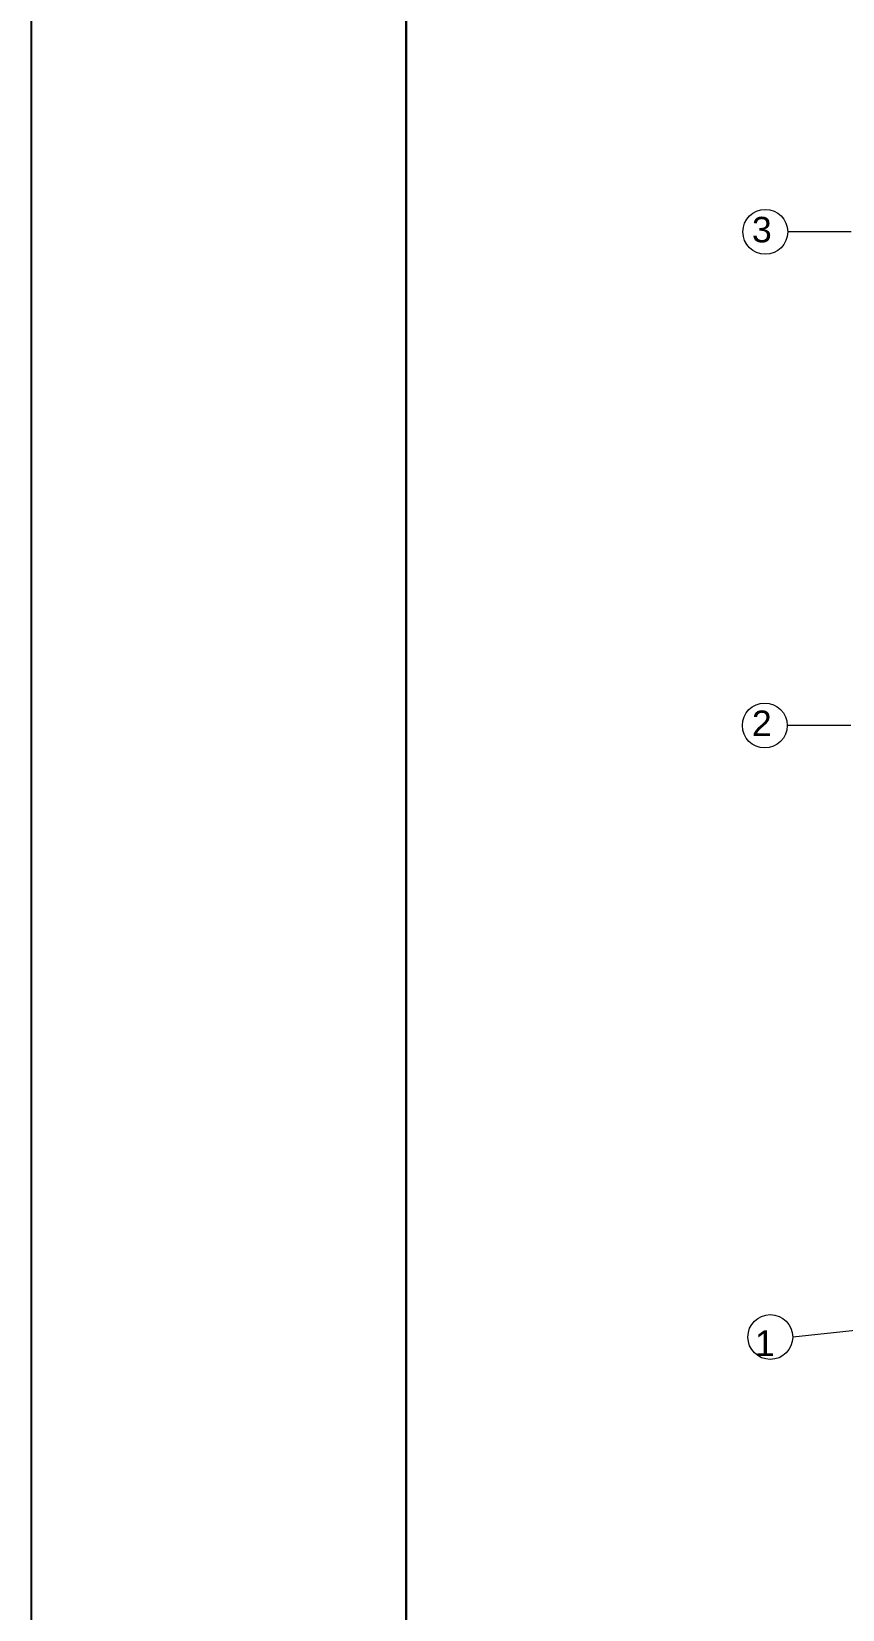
# Model space of a CAD drawing. Header units: inches. Extents: x -71 to 2682309, y -3332 to 801571.
# Drawn here: x 2670074 to 2670352, y 790992 to 791534 of the extents above; entities that cross this region are included whole.
import ezdxf

# ---------------------------------------------------------------- set-up
doc = ezdxf.new("R2010")
doc.units = ezdxf.units.IN
doc.header["$MEASUREMENT"] = 0
doc.linetypes.add('ACAD_ISO04W100', pattern=[30, 24, -3, 0, -3])
doc.linetypes.add('ACAD_ISO10W100', pattern=[18, 12, -3, 0, -3])
for name, color, linetype, lineweight in [('BORDER', 5, 'Continuous', 60), ('CENTER  LINE RA', 10, 'ACAD_ISO04W100', 18), ('TEXT RA', 254, 'Continuous', 20), ('TEXTURE EA', 8, 'ACAD_ISO10W100', 9)]:
    doc.layers.add(name, color=color, linetype=linetype, lineweight=lineweight)
doc.styles.get("Standard").update_dxf_attribs({"font": 'arial.ttf'})

msp = doc.modelspace()

# ---------------------------------------------------------------- linework, layer by layer
at = {"layer": 'BORDER', "lineweight": 30}
msp.add_lwpolyline([(2673179.05, 792014.4), (2671642.94, 792014.4), (2670202.43, 792014.4), (2670202.43, 790966), (2670202.43, 789923.75), (2671642.94, 789923.75), (2673179.05, 789923.75)], dxfattribs=at)
at = {"layer": 'CENTER  LINE RA', "linetype": 'ACAD_ISO10W100', "ltscale": 2}
for p, q in [((2670860.63, 791465.04), (2670333.4, 791465.04)), ((2670860.47, 791295.55), (2670333.23, 791295.55)), ((2670860.32, 791140.72), (2670335.12, 791085.59))]:
    msp.add_line(p, q, dxfattribs=at)
at = {"layer": 'Defpoints'}
msp.add_lwpolyline([(2670073.86, 792089.19), (2673241.86, 792089.19), (2673241.86, 789848.96), (2670073.86, 789848.96)], close=True, dxfattribs=at)
at = {"layer": 'TEXTURE EA', "linetype": 'ByBlock', "ltscale": 2}
for centre in [(2670325.71, 791465.04), (2670325.54, 791295.55), (2670327.43, 791085.59)]:
    msp.add_circle(centre, 7.69, dxfattribs=at)

# ---------------------------------------------------------------- texts
at = {"layer": 'TEXT RA'}
for s, p in [('3', (2670321.13, 791461.42)), ('2', (2670321.12, 791291.93)), ('1', (2670322.1, 791079.1))]:
    msp.add_text(s, height=8.76, dxfattribs=at).set_placement(p)

doc.saveas('drawing.dxf')
